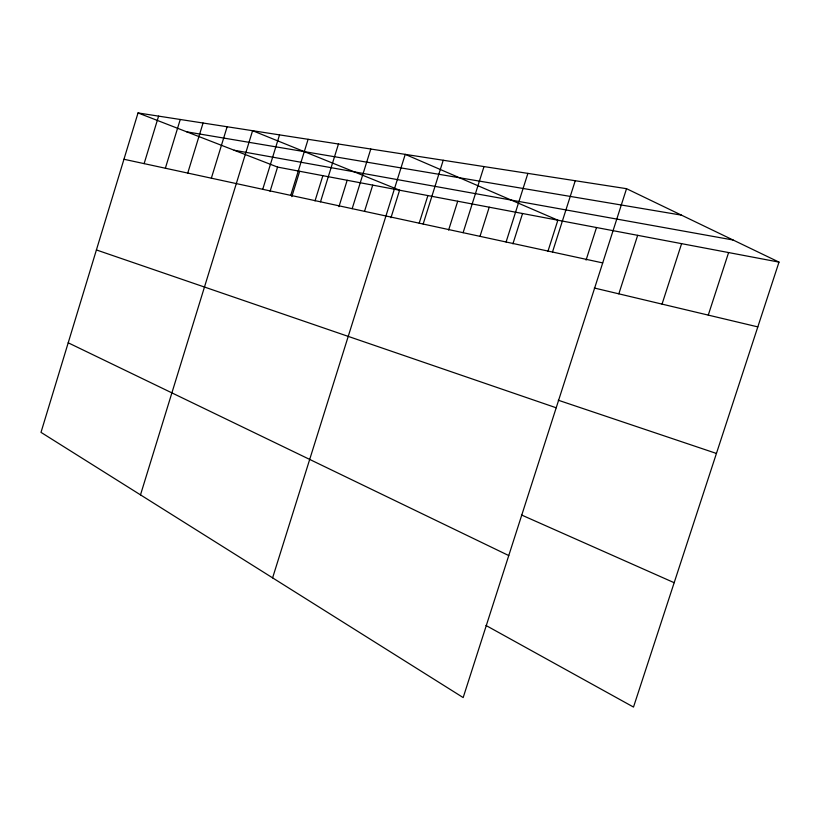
<?xml version="1.0" encoding="UTF-8"?>
<svg xmlns="http://www.w3.org/2000/svg" width="820" height="820" viewBox="0 0 820 820"><rect width="100%" height="100%" fill="white"/><g stroke="black" fill="none" stroke-linecap="round" stroke-linejoin="round"><path stroke-width="1.23" d="M626.541 188.682L138.026 112.934L41 432.365L463.167 697.574L626.541 188.682L779 262.113L633.501 707.066L485.963 625.455M144.125 163.631L158.598 116.122M165.363 168.233L180.246 119.484M187.739 173.071L203.063 123.02M211.355 178.186L227.14 126.751M140.497 494.87L252.591 130.698L399.586 190.209L390.955 217.761M262.728 189.307L279.538 134.88M270.067 191.347L277.57 167.085L779 262.113M290.741 195.375L308.115 139.308M291.828 196.626L299.679 171.277M315.013 200.921L322.865 175.664M320.507 201.812L338.465 144.012M338.957 206.66L347.178 180.277M352.169 208.669L370.784 149.025M364.49 211.468L372.721 185.115M272.599 577.864L405.234 154.365L557.866 220.201L547.955 251.268M419.204 223.153L427.886 195.57M423.161 224.044L443.22 160.259M448.612 230.082L457.714 201.228M463.105 232.685L483.995 166.583M480.059 236.17L489.222 207.193M506.094 241.992L527.885 173.389M512.91 243.847L522.555 213.507M552.485 252.037L575.25 180.728M586.074 260.084L596.509 227.529M618.833 293.837L637.663 235.33M662.037 304.117L681.604 243.653M708.265 315.106L728.601 252.56M186.745 131.835L681.461 215.137M234.11 150.224L733.101 240.004M123.953 159.264L602.71 262.912M594.295 288.005L757.813 326.893M558.266 400.221L716.434 453.45M96.411 249.946L556.196 407.776M138.026 112.934L277.57 167.085M521.438 514.95L674.173 582.702M68.204 342.801L508.759 555.56"/></g></svg>
